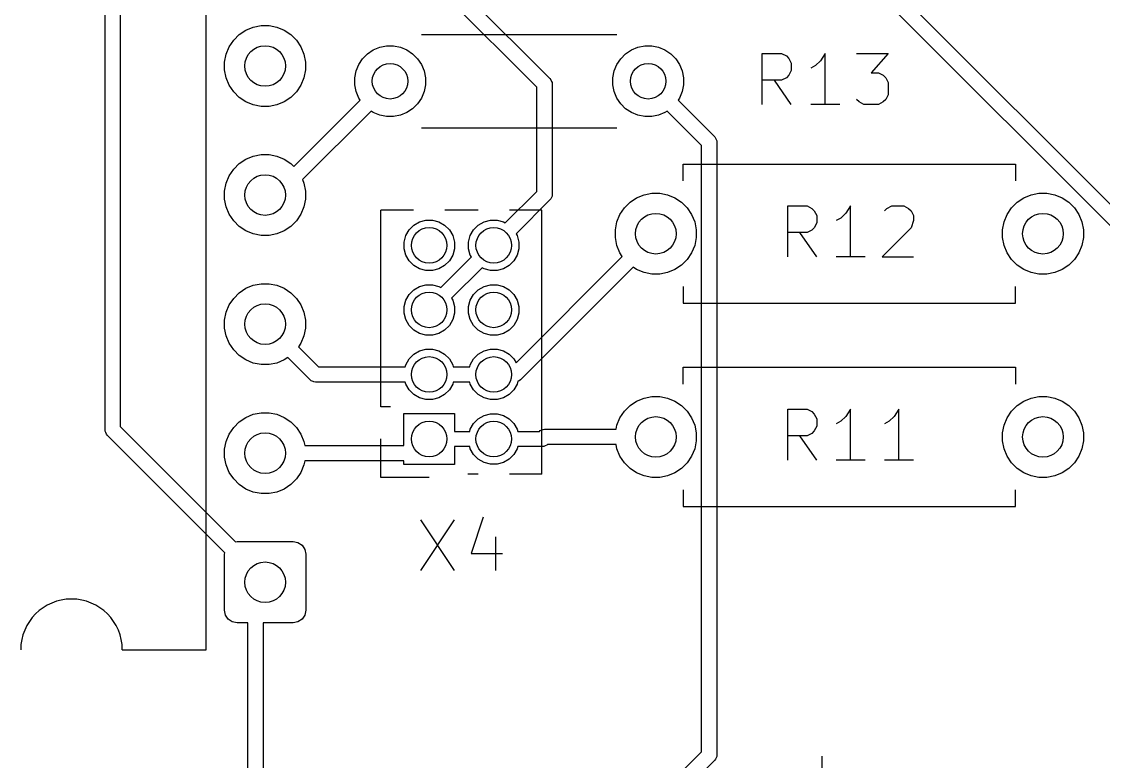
# Model space of a CAD drawing. Extents: x 119.8 to 199.8, y -185.2 to -95.2.
# Drawn here: x 160.46 to 181.75, y -143.05 to -128.49 of the extents above; entities that cross this region are included whole.
import ezdxf

# ---------------------------------------------------------------- set-up
doc = ezdxf.new("R2010")
doc.units = 0
doc.layers.add('BLACK', color=7, linetype='CONTINUOUS')

msp = doc.modelspace()

# ---------------------------------------------------------------- linework, layer by layer
at = {"layer": 'BLACK', "linetype": 'CONTINUOUS'}
for p, q in [((162.1056, -136.5244), (162.1056, -101.860435)), ((162.4056, -101.860435), (162.4056, -136.462268)), ((164.0956, -140.8544), (164.0956, -105.1744)), ((176.521666, -126.718334), (192.844166, -143.040834)), ((192.5881, -143.209032), (176.353468, -126.9744)), ((169.019066, -127.770934), (170.861666, -129.613534)), ((170.6056, -129.781732), (168.850868, -128.027)), ((165.023372, -128.598848), (165.177186, -128.568252)), ((165.177186, -128.568252), (165.334014, -128.568252)), ((165.334014, -128.568252), (165.487828, -128.598848)), ((164.637192, -128.856885), (164.748085, -128.745992)), ((164.748085, -128.745992), (164.878483, -128.658863)), ((164.878483, -128.658863), (165.023372, -128.598848)), ((165.487828, -128.598848), (165.632717, -128.658863)), ((165.632717, -128.658863), (165.763115, -128.745992)), ((165.763115, -128.745992), (165.874008, -128.856885)), ((168.3356, -128.7444), (172.1756, -128.7444)), ((164.490048, -129.132172), (164.550063, -128.987283)), ((164.550063, -128.987283), (164.637192, -128.856885)), ((165.874008, -128.856885), (165.961137, -128.987283)), ((165.961137, -128.987283), (166.021152, -129.132172)), ((167.385622, -129.047055), (167.512401, -128.994542)), ((167.512401, -128.994542), (167.646988, -128.967771)), ((167.646988, -128.967771), (167.784212, -128.967771)), ((167.784212, -128.967771), (167.918799, -128.994542)), ((167.918799, -128.994542), (168.045578, -129.047055)), ((172.465622, -129.047055), (172.592401, -128.994542)), ((172.592401, -128.994542), (172.726988, -128.967771)), ((172.726988, -128.967771), (172.864212, -128.967771)), ((172.864212, -128.967771), (172.998799, -128.994542)), ((172.998799, -128.994542), (173.125578, -129.047055)), ((164.459452, -129.285986), (164.490048, -129.132172)), ((166.021152, -129.132172), (166.051748, -129.285986)), ((167.098255, -129.334422), (167.174493, -129.220325)), ((167.174493, -129.220325), (167.271525, -129.123293)), ((167.271525, -129.123293), (167.385622, -129.047055)), ((168.045578, -129.047055), (168.159675, -129.123293)), ((168.159675, -129.123293), (168.256707, -129.220325)), ((168.256707, -129.220325), (168.332945, -129.334422)), ((172.178255, -129.334422), (172.254493, -129.220325)), ((172.254493, -129.220325), (172.351525, -129.123293)), ((172.351525, -129.123293), (172.465622, -129.047055)), ((173.125578, -129.047055), (173.239675, -129.123293)), ((173.239675, -129.123293), (173.336707, -129.220325)), ((173.336707, -129.220325), (173.412945, -129.334422)), ((175.041314, -130.119219), (175.041314, -129.119219)), ((175.041314, -129.119219), (175.422266, -129.119219)), ((175.422266, -129.119219), (175.517504, -129.166838)), ((175.517504, -129.166838), (175.565123, -129.214457)), ((175.565123, -129.214457), (175.612742, -129.309695)), ((176.279409, -129.119219), (176.184171, -129.262076)), ((176.279409, -130.119219), (176.279409, -129.119219)), ((176.898457, -129.119219), (177.517504, -129.119219)), ((177.517504, -129.119219), (177.184171, -129.500171)), ((164.459452, -129.442814), (164.459452, -129.285986)), ((164.490048, -129.596628), (164.459452, -129.442814)), ((166.051748, -129.442814), (166.021152, -129.596628)), ((166.051748, -129.285986), (166.051748, -129.442814)), ((167.045742, -129.461201), (167.098255, -129.334422)), ((168.332945, -129.334422), (168.385458, -129.461201)), ((172.125742, -129.461201), (172.178255, -129.334422)), ((173.412945, -129.334422), (173.465458, -129.461201)), ((175.612742, -129.309695), (175.612742, -129.452552)), ((176.088933, -129.357314), (175.993695, -129.404933)), ((176.184171, -129.262076), (176.088933, -129.357314)), ((164.550063, -129.741517), (164.490048, -129.596628)), ((166.021152, -129.596628), (165.961137, -129.741517)), ((167.018971, -129.595788), (167.045742, -129.461201)), ((167.018971, -129.733012), (167.018971, -129.595788)), ((168.385458, -129.461201), (168.412229, -129.595788)), ((168.412229, -129.595788), (168.412229, -129.733012)), ((170.861666, -129.613534), (170.880321, -129.636265)), ((170.880321, -129.636265), (170.89344, -129.667939)), ((172.098971, -129.595788), (172.125742, -129.461201)), ((172.098971, -129.733012), (172.098971, -129.595788)), ((173.465458, -129.461201), (173.492229, -129.595788)), ((173.492229, -129.595788), (173.492229, -129.733012)), ((175.422266, -129.643028), (175.041314, -129.643028)), ((175.612742, -130.119219), (175.279409, -129.643028)), ((175.517504, -129.595409), (175.422266, -129.643028)), ((175.565123, -129.54779), (175.517504, -129.595409)), ((175.612742, -129.452552), (175.565123, -129.54779)), ((177.184171, -129.500171), (177.327028, -129.500171)), ((177.327028, -129.500171), (177.422266, -129.54779)), ((177.422266, -129.54779), (177.469885, -129.595409)), ((177.469885, -129.595409), (177.517504, -129.690647)), ((164.637192, -129.871915), (164.550063, -129.741517)), ((164.748085, -129.982808), (164.637192, -129.871915)), ((165.874008, -129.871915), (165.763115, -129.982808)), ((165.961137, -129.741517), (165.874008, -129.871915)), ((167.045742, -129.867599), (167.018971, -129.733012)), ((167.098255, -129.994378), (167.045742, -129.867599)), ((168.385458, -129.867599), (168.332945, -129.994378)), ((168.412229, -129.733012), (168.385458, -129.867599)), ((170.6056, -131.832268), (170.6056, -129.781732)), ((170.89344, -129.667939), (170.902718, -129.690336)), ((170.902718, -129.690336), (170.9056, -129.7196)), ((170.9056, -129.7196), (170.9056, -131.8944)), ((172.125742, -129.867599), (172.098971, -129.733012)), ((172.178255, -129.994378), (172.125742, -129.867599)), ((173.465458, -129.867599), (173.412945, -129.994378)), ((173.492229, -129.733012), (173.465458, -129.867599)), ((177.517504, -129.690647), (177.517504, -129.928742)), ((164.878483, -130.069937), (164.748085, -129.982808)), ((165.023372, -130.129952), (164.878483, -130.069937)), ((165.632717, -130.069937), (165.487828, -130.129952)), ((165.763115, -129.982808), (165.632717, -130.069937)), ((165.822495, -131.345372), (167.12839, -130.039477)), ((167.12839, -130.039477), (167.098255, -129.994378)), ((168.332945, -129.994378), (168.256707, -130.108475)), ((172.254493, -130.108475), (172.178255, -129.994378)), ((173.412945, -129.994378), (173.382809, -130.039477)), ((173.382809, -130.039477), (174.104266, -130.760934)), ((176.946076, -130.0716), (176.898457, -130.02398)), ((177.041314, -130.119219), (176.946076, -130.0716)), ((177.422266, -130.0716), (177.327028, -130.119219)), ((177.469885, -130.02398), (177.422266, -130.0716)), ((177.517504, -129.928742), (177.469885, -130.02398)), ((165.177186, -130.160548), (165.023372, -130.129952)), ((165.334014, -130.160548), (165.177186, -130.160548)), ((165.487828, -130.129952), (165.334014, -130.160548)), ((167.340522, -130.251609), (165.991513, -131.600618)), ((167.385622, -130.281745), (167.340522, -130.251609)), ((167.512401, -130.334258), (167.385622, -130.281745)), ((168.045578, -130.281745), (167.918799, -130.334258)), ((168.159675, -130.205507), (168.045578, -130.281745)), ((168.256707, -130.108475), (168.159675, -130.205507)), ((172.351525, -130.205507), (172.254493, -130.108475)), ((172.465622, -130.281745), (172.351525, -130.205507)), ((172.592401, -130.334258), (172.465622, -130.281745)), ((173.125578, -130.281745), (172.998799, -130.334258)), ((173.170677, -130.251609), (173.125578, -130.281745)), ((173.8482, -130.929132), (173.170677, -130.251609)), ((176.565123, -130.119219), (175.993695, -130.119219)), ((177.327028, -130.119219), (177.041314, -130.119219)), ((167.646988, -130.361029), (167.512401, -130.334258)), ((167.784212, -130.361029), (167.646988, -130.361029)), ((167.918799, -130.334258), (167.784212, -130.361029)), ((172.726988, -130.361029), (172.592401, -130.334258)), ((172.864212, -130.361029), (172.726988, -130.361029)), ((172.998799, -130.334258), (172.864212, -130.361029)), ((168.3356, -130.5844), (172.1756, -130.5844)), ((173.8482, -142.859668), (173.8482, -130.929132)), ((174.104266, -130.760934), (174.122921, -130.783664)), ((174.122921, -130.783664), (174.138757, -130.821899)), ((174.138757, -130.821899), (174.145318, -130.837736)), ((174.145318, -130.837736), (174.1482, -130.867)), ((174.1482, -130.867), (174.1482, -142.9218)), ((164.878483, -131.198863), (165.023372, -131.138848)), ((165.023372, -131.138848), (165.177186, -131.108252)), ((165.177186, -131.108252), (165.334014, -131.108252)), ((165.334014, -131.108252), (165.487828, -131.138848)), ((165.487828, -131.138848), (165.632717, -131.198863)), ((164.637192, -131.396885), (164.748085, -131.285992)), ((164.748085, -131.285992), (164.878483, -131.198863)), ((165.632717, -131.198863), (165.763115, -131.285992)), ((165.763115, -131.285992), (165.822495, -131.345372)), ((173.4856, -131.2944), (180.0256, -131.2944)), ((173.4856, -131.6244), (173.4856, -131.2944)), ((180.0256, -131.2944), (180.0256, -131.6244)), ((164.490048, -131.672172), (164.550063, -131.527283)), ((164.550063, -131.527283), (164.637192, -131.396885)), ((164.459452, -131.825986), (164.490048, -131.672172)), ((165.991513, -131.600618), (166.021152, -131.672172)), ((166.021152, -131.672172), (166.051748, -131.825986)), ((164.459452, -131.982814), (164.459452, -131.825986)), ((164.490048, -132.136628), (164.459452, -131.982814)), ((166.051748, -131.982814), (166.021152, -132.136628)), ((166.051748, -131.825986), (166.051748, -131.982814)), ((169.984007, -132.45386), (170.6056, -131.832268)), ((170.861666, -132.000466), (170.196139, -132.665992)), ((170.880321, -131.977735), (170.861666, -132.000466)), ((170.902718, -131.923663), (170.880321, -131.977735)), ((170.9056, -131.8944), (170.902718, -131.923663)), ((172.438085, -132.045992), (172.568483, -131.958863)), ((172.568483, -131.958863), (172.713372, -131.898848)), ((172.713372, -131.898848), (172.867186, -131.868252)), ((172.867186, -131.868252), (173.024014, -131.868252)), ((173.024014, -131.868252), (173.177828, -131.898848)), ((173.177828, -131.898848), (173.322717, -131.958863)), ((173.322717, -131.958863), (173.453115, -132.045992)), ((180.058085, -132.045992), (180.188483, -131.958863)), ((180.188483, -131.958863), (180.333372, -131.898848)), ((180.333372, -131.898848), (180.487186, -131.868252)), ((180.487186, -131.868252), (180.644014, -131.868252)), ((180.644014, -131.868252), (180.797828, -131.898848)), ((180.797828, -131.898848), (180.942717, -131.958863)), ((180.942717, -131.958863), (181.073115, -132.045992)), ((164.550063, -132.281517), (164.490048, -132.136628)), ((166.021152, -132.136628), (165.961137, -132.281517)), ((167.5356, -136.0694), (167.5356, -132.1994)), ((168.17807, -132.1994), (167.5356, -132.1994)), ((169.44807, -132.1994), (168.79313, -132.1994)), ((170.7056, -132.1994), (170.06313, -132.1994)), ((170.7056, -137.3994), (170.7056, -132.1994)), ((172.240063, -132.287283), (172.327192, -132.156885)), ((172.327192, -132.156885), (172.438085, -132.045992)), ((173.453115, -132.045992), (173.564008, -132.156885)), ((173.564008, -132.156885), (173.651137, -132.287283)), ((175.541314, -133.119219), (175.541314, -132.119219)), ((175.541314, -132.119219), (175.922266, -132.119219)), ((175.922266, -132.119219), (176.017504, -132.166838)), ((176.017504, -132.166838), (176.065123, -132.214457)), ((176.065123, -132.214457), (176.112742, -132.309695)), ((176.779409, -132.119219), (176.684171, -132.262076)), ((176.779409, -133.119219), (176.779409, -132.119219)), ((177.446076, -132.214457), (177.493695, -132.166838)), ((177.493695, -132.166838), (177.588933, -132.119219)), ((177.588933, -132.119219), (177.827028, -132.119219)), ((177.827028, -132.119219), (177.922266, -132.166838)), ((177.922266, -132.166838), (177.969885, -132.214457)), ((177.969885, -132.214457), (178.017504, -132.309695)), ((179.860063, -132.287283), (179.947192, -132.156885)), ((179.947192, -132.156885), (180.058085, -132.045992)), ((181.073115, -132.045992), (181.184008, -132.156885)), ((181.184008, -132.156885), (181.271137, -132.287283)), ((164.637192, -132.411915), (164.550063, -132.281517)), ((164.748085, -132.522808), (164.637192, -132.411915)), ((165.874008, -132.411915), (165.763115, -132.522808)), ((165.961137, -132.281517), (165.874008, -132.411915)), ((168.294258, -132.43246), (168.420337, -132.398678)), ((168.420337, -132.398678), (168.550863, -132.398678)), ((168.550863, -132.398678), (168.676942, -132.43246)), ((169.564258, -132.43246), (169.690337, -132.398678)), ((169.690337, -132.398678), (169.820863, -132.398678)), ((169.820863, -132.398678), (169.946942, -132.43246)), ((172.180048, -132.432172), (172.240063, -132.287283)), ((173.651137, -132.287283), (173.711152, -132.432172)), ((176.112742, -132.309695), (176.112742, -132.452552)), ((176.588933, -132.357314), (176.493695, -132.404933)), ((176.684171, -132.262076), (176.588933, -132.357314)), ((178.017504, -132.404933), (177.969885, -132.54779)), ((178.017504, -132.309695), (178.017504, -132.404933)), ((179.800048, -132.432172), (179.860063, -132.287283)), ((181.271137, -132.287283), (181.331152, -132.432172)), ((164.878483, -132.609937), (164.748085, -132.522808)), ((165.023372, -132.669952), (164.878483, -132.609937)), ((165.632717, -132.609937), (165.487828, -132.669952)), ((165.763115, -132.522808), (165.632717, -132.609937)), ((168.02366, -132.703058), (168.088923, -132.590019)), ((168.088923, -132.590019), (168.181219, -132.497723)), ((168.181219, -132.497723), (168.294258, -132.43246)), ((168.676942, -132.43246), (168.789981, -132.497723)), ((168.789981, -132.497723), (168.882277, -132.590019)), ((168.882277, -132.590019), (168.94754, -132.703058)), ((169.29366, -132.703058), (169.358923, -132.590019)), ((169.358923, -132.590019), (169.451219, -132.497723)), ((169.451219, -132.497723), (169.564258, -132.43246)), ((169.946942, -132.43246), (169.984007, -132.45386)), ((172.149452, -132.585986), (172.180048, -132.432172)), ((172.149452, -132.742814), (172.149452, -132.585986)), ((173.711152, -132.432172), (173.741748, -132.585986)), ((173.741748, -132.585986), (173.741748, -132.742814)), ((176.017504, -132.595409), (175.922266, -132.643028)), ((176.065123, -132.54779), (176.017504, -132.595409)), ((176.112742, -132.452552), (176.065123, -132.54779)), ((177.969885, -132.54779), (177.398457, -133.119219)), ((179.769452, -132.585986), (179.800048, -132.432172)), ((179.769452, -132.742814), (179.769452, -132.585986)), ((181.331152, -132.432172), (181.361748, -132.585986)), ((181.361748, -132.585986), (181.361748, -132.742814)), ((165.177186, -132.700548), (165.023372, -132.669952)), ((165.334014, -132.700548), (165.177186, -132.700548)), ((165.487828, -132.669952), (165.334014, -132.700548)), ((167.989878, -132.829137), (168.02366, -132.703058)), ((167.989878, -132.959663), (167.989878, -132.829137)), ((168.94754, -132.703058), (168.981322, -132.829137)), ((168.981322, -132.829137), (168.981322, -132.959663)), ((169.259878, -132.829137), (169.29366, -132.703058)), ((169.259878, -132.959663), (169.259878, -132.829137)), ((170.196139, -132.665992), (170.21754, -132.703058)), ((170.21754, -132.703058), (170.251322, -132.829137)), ((170.251322, -132.829137), (170.251322, -132.959663)), ((172.180048, -132.896628), (172.149452, -132.742814)), ((173.741748, -132.742814), (173.711152, -132.896628)), ((175.922266, -132.643028), (175.541314, -132.643028)), ((176.112742, -133.119219), (175.779409, -132.643028)), ((179.800048, -132.896628), (179.769452, -132.742814)), ((181.361748, -132.742814), (181.331152, -132.896628)), ((168.02366, -133.085742), (167.989878, -132.959663)), ((168.981322, -132.959663), (168.94754, -133.085742)), ((169.29366, -133.085742), (169.259878, -132.959663)), ((170.251322, -132.959663), (170.21754, -133.085742)), ((172.240063, -133.041517), (172.180048, -132.896628)), ((172.286641, -133.111226), (172.240063, -133.041517)), ((173.651137, -133.041517), (173.564008, -133.171915)), ((173.711152, -132.896628), (173.651137, -133.041517)), ((179.860063, -133.041517), (179.800048, -132.896628)), ((179.947192, -133.171915), (179.860063, -133.041517)), ((181.271137, -133.041517), (181.184008, -133.171915)), ((181.331152, -132.896628), (181.271137, -133.041517)), ((168.088923, -133.198781), (168.02366, -133.085742)), ((168.181219, -133.291077), (168.088923, -133.198781)), ((168.714007, -133.72386), (169.31506, -133.122807)), ((168.882277, -133.198781), (168.789981, -133.291077)), ((168.94754, -133.085742), (168.882277, -133.198781)), ((169.31506, -133.122807), (169.29366, -133.085742)), ((170.152277, -133.198781), (170.059981, -133.291077)), ((170.21754, -133.085742), (170.152277, -133.198781)), ((170.194579, -135.203288), (172.286641, -133.111226)), ((173.564008, -133.171915), (173.453115, -133.282808)), ((177.065123, -133.119219), (176.493695, -133.119219)), ((177.398457, -133.119219), (178.017504, -133.119219)), ((180.058085, -133.282808), (179.947192, -133.171915)), ((181.184008, -133.171915), (181.073115, -133.282808)), ((168.294258, -133.35634), (168.181219, -133.291077)), ((168.420337, -133.390122), (168.294258, -133.35634)), ((168.550863, -133.390122), (168.420337, -133.390122)), ((168.676942, -133.35634), (168.550863, -133.390122)), ((168.789981, -133.291077), (168.676942, -133.35634)), ((169.527192, -133.334939), (168.926139, -133.935992)), ((169.564258, -133.35634), (169.527192, -133.334939)), ((169.690337, -133.390122), (169.564258, -133.35634)), ((169.820863, -133.390122), (169.690337, -133.390122)), ((169.946942, -133.35634), (169.820863, -133.390122)), ((170.059981, -133.291077), (169.946942, -133.35634)), ((172.498773, -133.323358), (170.281666, -135.540466)), ((172.568483, -133.369937), (172.498773, -133.323358)), ((172.713372, -133.429952), (172.568483, -133.369937)), ((172.867186, -133.460548), (172.713372, -133.429952)), ((173.024014, -133.460548), (172.867186, -133.460548)), ((173.177828, -133.429952), (173.024014, -133.460548)), ((173.322717, -133.369937), (173.177828, -133.429952)), ((173.453115, -133.282808), (173.322717, -133.369937)), ((180.188483, -133.369937), (180.058085, -133.282808)), ((180.333372, -133.429952), (180.188483, -133.369937)), ((180.487186, -133.460548), (180.333372, -133.429952)), ((180.644014, -133.460548), (180.487186, -133.460548)), ((180.797828, -133.429952), (180.644014, -133.460548)), ((180.942717, -133.369937), (180.797828, -133.429952)), ((181.073115, -133.282808), (180.942717, -133.369937)), ((164.878483, -133.738863), (165.023372, -133.678848)), ((165.023372, -133.678848), (165.177186, -133.648252)), ((165.177186, -133.648252), (165.334014, -133.648252)), ((165.334014, -133.648252), (165.487828, -133.678848)), ((165.487828, -133.678848), (165.632717, -133.738863)), ((168.181219, -133.767723), (168.294258, -133.70246)), ((168.294258, -133.70246), (168.420337, -133.668678)), ((168.420337, -133.668678), (168.550863, -133.668678)), ((168.550863, -133.668678), (168.676942, -133.70246)), ((168.676942, -133.70246), (168.714007, -133.72386)), ((169.451219, -133.767723), (169.564258, -133.70246)), ((169.564258, -133.70246), (169.690337, -133.668678)), ((169.690337, -133.668678), (169.820863, -133.668678)), ((169.820863, -133.668678), (169.946942, -133.70246)), ((169.946942, -133.70246), (170.059981, -133.767723)), ((173.4856, -133.7044), (173.4856, -134.0344)), ((180.0256, -134.0344), (180.0256, -133.7044)), ((164.637192, -133.936885), (164.748085, -133.825992)), ((164.748085, -133.825992), (164.878483, -133.738863)), ((165.632717, -133.738863), (165.763115, -133.825992)), ((165.763115, -133.825992), (165.874008, -133.936885)), ((168.02366, -133.973058), (168.088923, -133.860019)), ((168.088923, -133.860019), (168.181219, -133.767723)), ((169.29366, -133.973058), (169.358923, -133.860019)), ((169.358923, -133.860019), (169.451219, -133.767723)), ((170.059981, -133.767723), (170.152277, -133.860019)), ((170.152277, -133.860019), (170.21754, -133.973058)), ((164.490048, -134.212172), (164.550063, -134.067283)), ((164.550063, -134.067283), (164.637192, -133.936885)), ((165.874008, -133.936885), (165.961137, -134.067283)), ((165.961137, -134.067283), (166.021152, -134.212172)), ((167.989878, -134.099137), (168.02366, -133.973058)), ((167.989878, -134.229663), (167.989878, -134.099137)), ((168.926139, -133.935992), (168.94754, -133.973058)), ((168.94754, -133.973058), (168.981322, -134.099137)), ((168.981322, -134.099137), (168.981322, -134.229663)), ((169.259878, -134.099137), (169.29366, -133.973058)), ((169.259878, -134.229663), (169.259878, -134.099137)), ((170.21754, -133.973058), (170.251322, -134.099137)), ((170.251322, -134.099137), (170.251322, -134.229663)), ((173.4856, -134.0344), (180.0256, -134.0344)), ((164.459452, -134.365986), (164.490048, -134.212172)), ((166.021152, -134.212172), (166.051748, -134.365986)), ((168.02366, -134.355742), (167.989878, -134.229663)), ((168.981322, -134.229663), (168.94754, -134.355742)), ((169.29366, -134.355742), (169.259878, -134.229663)), ((170.251322, -134.229663), (170.21754, -134.355742)), ((164.459452, -134.522814), (164.459452, -134.365986)), ((164.490048, -134.676628), (164.459452, -134.522814)), ((166.051748, -134.522814), (166.021152, -134.676628)), ((166.051748, -134.365986), (166.051748, -134.522814)), ((168.088923, -134.468781), (168.02366, -134.355742)), ((168.181219, -134.561077), (168.088923, -134.468781)), ((168.882277, -134.468781), (168.789981, -134.561077)), ((168.94754, -134.355742), (168.882277, -134.468781)), ((169.358923, -134.468781), (169.29366, -134.355742)), ((169.451219, -134.561077), (169.358923, -134.468781)), ((170.152277, -134.468781), (170.059981, -134.561077)), ((170.21754, -134.355742), (170.152277, -134.468781)), ((164.550063, -134.821517), (164.490048, -134.676628)), ((166.021152, -134.676628), (165.961137, -134.821517)), ((168.294258, -134.62634), (168.181219, -134.561077)), ((168.420337, -134.660122), (168.294258, -134.62634)), ((168.550863, -134.660122), (168.420337, -134.660122)), ((168.676942, -134.62634), (168.550863, -134.660122)), ((168.789981, -134.561077), (168.676942, -134.62634)), ((169.564258, -134.62634), (169.451219, -134.561077)), ((169.690337, -134.660122), (169.564258, -134.62634)), ((169.820863, -134.660122), (169.690337, -134.660122)), ((169.946942, -134.62634), (169.820863, -134.660122)), ((170.059981, -134.561077), (169.946942, -134.62634)), ((164.637192, -134.951915), (164.550063, -134.821517)), ((164.748085, -135.062808), (164.637192, -134.951915)), ((165.961137, -134.821517), (165.914558, -134.891226)), ((165.914558, -134.891226), (166.307732, -135.2844)), ((168.181219, -135.037723), (168.294258, -134.97246)), ((168.294258, -134.97246), (168.420337, -134.938678)), ((168.420337, -134.938678), (168.550863, -134.938678)), ((168.550863, -134.938678), (168.676942, -134.97246)), ((168.676942, -134.97246), (168.789981, -135.037723)), ((169.451219, -135.037723), (169.564258, -134.97246)), ((169.564258, -134.97246), (169.690337, -134.938678)), ((169.690337, -134.938678), (169.820863, -134.938678)), ((169.820863, -134.938678), (169.946942, -134.97246)), ((169.946942, -134.97246), (170.059981, -135.037723)), ((164.878483, -135.149937), (164.748085, -135.062808)), ((165.023372, -135.209952), (164.878483, -135.149937)), ((165.632717, -135.149937), (165.487828, -135.209952)), ((165.702426, -135.103358), (165.632717, -135.149937)), ((166.139534, -135.540466), (165.702426, -135.103358)), ((168.02366, -135.243058), (168.088923, -135.130019)), ((168.088923, -135.130019), (168.181219, -135.037723)), ((168.789981, -135.037723), (168.882277, -135.130019)), ((168.882277, -135.130019), (168.94754, -135.243058)), ((169.29366, -135.243058), (169.358923, -135.130019)), ((169.358923, -135.130019), (169.451219, -135.037723)), ((170.059981, -135.037723), (170.152277, -135.130019)), ((170.152277, -135.130019), (170.194579, -135.203288)), ((165.177186, -135.240548), (165.023372, -135.209952)), ((165.334014, -135.240548), (165.177186, -135.240548)), ((165.487828, -135.209952), (165.334014, -135.240548)), ((166.307732, -135.2844), (168.012583, -135.2844)), ((168.012583, -135.2844), (168.02366, -135.243058)), ((168.94754, -135.243058), (168.958617, -135.2844)), ((168.958617, -135.2844), (169.282583, -135.2844)), ((169.282583, -135.2844), (169.29366, -135.243058)), ((173.4856, -135.2944), (180.0256, -135.2944)), ((173.4856, -135.6244), (173.4856, -135.2944)), ((180.0256, -135.2944), (180.0256, -135.6244)), ((166.162264, -135.559121), (166.139534, -135.540466)), ((166.200499, -135.574957), (166.162264, -135.559121)), ((166.216336, -135.581518), (166.200499, -135.574957)), ((166.2456, -135.5844), (166.216336, -135.581518)), ((168.012583, -135.5844), (166.2456, -135.5844)), ((168.02366, -135.625742), (168.012583, -135.5844)), ((168.958617, -135.5844), (168.94754, -135.625742)), ((169.282583, -135.5844), (168.958617, -135.5844)), ((169.29366, -135.625742), (169.282583, -135.5844)), ((170.232451, -135.57009), (170.21754, -135.625742)), ((170.258935, -135.559121), (170.232451, -135.57009)), ((170.281666, -135.540466), (170.258935, -135.559121)), ((168.088923, -135.738781), (168.02366, -135.625742)), ((168.181219, -135.831077), (168.088923, -135.738781)), ((168.294258, -135.89634), (168.181219, -135.831077)), ((168.789981, -135.831077), (168.676942, -135.89634)), ((168.882277, -135.738781), (168.789981, -135.831077)), ((168.94754, -135.625742), (168.882277, -135.738781)), ((169.358923, -135.738781), (169.29366, -135.625742)), ((169.451219, -135.831077), (169.358923, -135.738781)), ((169.564258, -135.89634), (169.451219, -135.831077)), ((170.059981, -135.831077), (169.946942, -135.89634)), ((170.152277, -135.738781), (170.059981, -135.831077)), ((170.21754, -135.625742), (170.152277, -135.738781)), ((168.420337, -135.930122), (168.294258, -135.89634)), ((168.550863, -135.930122), (168.420337, -135.930122)), ((168.676942, -135.89634), (168.550863, -135.930122)), ((169.690337, -135.930122), (169.564258, -135.89634)), ((169.820863, -135.930122), (169.690337, -135.930122)), ((169.946942, -135.89634), (169.820863, -135.930122)), ((172.327192, -136.156885), (172.438085, -136.045992)), ((172.438085, -136.045992), (172.568483, -135.958863)), ((172.568483, -135.958863), (172.713372, -135.898848)), ((172.713372, -135.898848), (172.867186, -135.868252)), ((172.867186, -135.868252), (173.024014, -135.868252)), ((173.024014, -135.868252), (173.177828, -135.898848)), ((173.177828, -135.898848), (173.322717, -135.958863)), ((173.322717, -135.958863), (173.453115, -136.045992)), ((173.453115, -136.045992), (173.564008, -136.156885)), ((179.947192, -136.156885), (180.058085, -136.045992)), ((180.058085, -136.045992), (180.188483, -135.958863)), ((180.188483, -135.958863), (180.333372, -135.898848)), ((180.333372, -135.898848), (180.487186, -135.868252)), ((180.487186, -135.868252), (180.644014, -135.868252)), ((180.644014, -135.868252), (180.797828, -135.898848)), ((180.797828, -135.898848), (180.942717, -135.958863)), ((180.942717, -135.958863), (181.073115, -136.045992)), ((181.073115, -136.045992), (181.184008, -136.156885)), ((164.878483, -136.278863), (165.023372, -136.218848)), ((165.023372, -136.218848), (165.177186, -136.188252)), ((165.177186, -136.188252), (165.334014, -136.188252)), ((165.334014, -136.188252), (165.487828, -136.218848)), ((165.487828, -136.218848), (165.632717, -136.278863)), ((167.7256, -136.0694), (167.5356, -136.0694)), ((167.9856, -136.8344), (167.9856, -136.2044)), ((167.9856, -136.2044), (168.9856, -136.2044)), ((168.9856, -136.2044), (168.9856, -136.5544)), ((169.451219, -136.307723), (169.564258, -136.24246)), ((169.564258, -136.24246), (169.690337, -136.208678)), ((169.690337, -136.208678), (169.820863, -136.208678)), ((169.820863, -136.208678), (169.946942, -136.24246)), ((169.946942, -136.24246), (170.059981, -136.307723)), ((172.240063, -136.287283), (172.327192, -136.156885)), ((173.564008, -136.156885), (173.651137, -136.287283)), ((175.541314, -137.119219), (175.541314, -136.119219)), ((175.541314, -136.119219), (175.922266, -136.119219)), ((175.922266, -136.119219), (176.017504, -136.166838)), ((176.017504, -136.166838), (176.065123, -136.214457)), ((176.065123, -136.214457), (176.112742, -136.309695)), ((176.779409, -136.119219), (176.684171, -136.262076)), ((176.779409, -137.119219), (176.779409, -136.119219)), ((177.73179, -136.119219), (177.636552, -136.262076)), ((177.73179, -137.119219), (177.73179, -136.119219)), ((179.860063, -136.287283), (179.947192, -136.156885)), ((181.184008, -136.156885), (181.271137, -136.287283)), ((162.4056, -136.462268), (164.674014, -138.730682)), ((164.637192, -136.476885), (164.748085, -136.365992)), ((164.748085, -136.365992), (164.878483, -136.278863)), ((165.632717, -136.278863), (165.763115, -136.365992)), ((165.763115, -136.365992), (165.874008, -136.476885)), ((169.29366, -136.513058), (169.358923, -136.400019)), ((169.358923, -136.400019), (169.451219, -136.307723)), ((170.059981, -136.307723), (170.152277, -136.400019)), ((170.152277, -136.400019), (170.21754, -136.513058)), ((172.163692, -136.5144), (172.180048, -136.432172)), ((172.180048, -136.432172), (172.240063, -136.287283)), ((173.651137, -136.287283), (173.711152, -136.432172)), ((173.711152, -136.432172), (173.741748, -136.585986)), ((176.112742, -136.452552), (176.065123, -136.54779)), ((176.112742, -136.309695), (176.112742, -136.452552)), ((176.588933, -136.357314), (176.493695, -136.404933)), ((176.684171, -136.262076), (176.588933, -136.357314)), ((177.541314, -136.357314), (177.446076, -136.404933)), ((177.636552, -136.262076), (177.541314, -136.357314)), ((179.769452, -136.585986), (179.800048, -136.432172)), ((179.800048, -136.432172), (179.860063, -136.287283)), ((181.271137, -136.287283), (181.331152, -136.432172)), ((181.331152, -136.432172), (181.361748, -136.585986)), ((162.108482, -136.553664), (162.1056, -136.5244)), ((162.117759, -136.576061), (162.108482, -136.553664)), ((162.130879, -136.607735), (162.117759, -136.576061)), ((162.149534, -136.630466), (162.130879, -136.607735)), ((164.461882, -138.942814), (162.149534, -136.630466)), ((164.490048, -136.752172), (164.550063, -136.607283)), ((164.550063, -136.607283), (164.637192, -136.476885)), ((165.874008, -136.476885), (165.961137, -136.607283)), ((165.961137, -136.607283), (166.021152, -136.752172)), ((168.9856, -136.5544), (169.282583, -136.5544)), ((169.282583, -136.5544), (169.29366, -136.513058)), ((170.21754, -136.513058), (170.228617, -136.5544)), ((170.228617, -136.5544), (170.654328, -136.5544)), ((170.654328, -136.5544), (170.672265, -136.539679)), ((170.672265, -136.539679), (170.709152, -136.5244)), ((170.709152, -136.5244), (170.726336, -136.517282)), ((170.726336, -136.517282), (170.7556, -136.5144)), ((170.7556, -136.5144), (172.163692, -136.5144)), ((173.741748, -136.585986), (173.741748, -136.742814)), ((175.922266, -136.643028), (175.541314, -136.643028)), ((176.112742, -137.119219), (175.779409, -136.643028)), ((176.017504, -136.595409), (175.922266, -136.643028)), ((176.065123, -136.54779), (176.017504, -136.595409)), ((179.769452, -136.742814), (179.769452, -136.585986)), ((181.361748, -136.585986), (181.361748, -136.742814)), ((164.459452, -136.905986), (164.490048, -136.752172)), ((166.021152, -136.752172), (166.037508, -136.8344)), ((166.037508, -136.8344), (167.9856, -136.8344)), ((167.5356, -137.4644), (167.5356, -136.7044)), ((169.282583, -136.8544), (168.9856, -136.8544)), ((168.9856, -136.8544), (168.9856, -137.2044)), ((169.29366, -136.895742), (169.282583, -136.8544)), ((169.358923, -137.008781), (169.29366, -136.895742)), ((170.21754, -136.895742), (170.152277, -137.008781)), ((170.228617, -136.8544), (170.21754, -136.895742)), ((170.7156, -136.8544), (170.228617, -136.8544)), ((170.744864, -136.851518), (170.7156, -136.8544)), ((170.767261, -136.84224), (170.744864, -136.851518)), ((170.798935, -136.829121), (170.767261, -136.84224)), ((170.816872, -136.8144), (170.798935, -136.829121)), ((172.163692, -136.8144), (170.816872, -136.8144)), ((172.180048, -136.896628), (172.163692, -136.8144)), ((172.240063, -137.041517), (172.180048, -136.896628)), ((173.711152, -136.896628), (173.651137, -137.041517)), ((173.741748, -136.742814), (173.711152, -136.896628)), ((179.800048, -136.896628), (179.769452, -136.742814)), ((179.860063, -137.041517), (179.800048, -136.896628)), ((181.331152, -136.896628), (181.271137, -137.041517)), ((181.361748, -136.742814), (181.331152, -136.896628)), ((164.459452, -137.062814), (164.459452, -136.905986)), ((164.490048, -137.216628), (164.459452, -137.062814)), ((169.451219, -137.101077), (169.358923, -137.008781)), ((169.564258, -137.16634), (169.451219, -137.101077)), ((170.059981, -137.101077), (169.946942, -137.16634)), ((170.152277, -137.008781), (170.059981, -137.101077)), ((172.327192, -137.171915), (172.240063, -137.041517)), ((173.651137, -137.041517), (173.564008, -137.171915)), ((179.947192, -137.171915), (179.860063, -137.041517)), ((181.271137, -137.041517), (181.184008, -137.171915)), ((164.550063, -137.361517), (164.490048, -137.216628)), ((166.021152, -137.216628), (165.961137, -137.361517)), ((166.037508, -137.1344), (166.021152, -137.216628)), ((167.9856, -137.1344), (166.037508, -137.1344)), ((167.9856, -137.2044), (167.9856, -137.1344)), ((168.9856, -137.2044), (167.9856, -137.2044)), ((169.690337, -137.200122), (169.564258, -137.16634)), ((169.820863, -137.200122), (169.690337, -137.200122)), ((169.946942, -137.16634), (169.820863, -137.200122)), ((172.438085, -137.282808), (172.327192, -137.171915)), ((172.568483, -137.369937), (172.438085, -137.282808)), ((173.453115, -137.282808), (173.322717, -137.369937)), ((173.564008, -137.171915), (173.453115, -137.282808)), ((177.065123, -137.119219), (176.493695, -137.119219)), ((178.017504, -137.119219), (177.446076, -137.119219)), ((180.058085, -137.282808), (179.947192, -137.171915)), ((180.188483, -137.369937), (180.058085, -137.282808)), ((181.073115, -137.282808), (180.942717, -137.369937)), ((181.184008, -137.171915), (181.073115, -137.282808)), ((164.637192, -137.491915), (164.550063, -137.361517)), ((164.748085, -137.602808), (164.637192, -137.491915)), ((165.874008, -137.491915), (165.763115, -137.602808)), ((165.961137, -137.361517), (165.874008, -137.491915)), ((168.4856, -137.4644), (167.5356, -137.4644)), ((169.44807, -137.3994), (169.2456, -137.3994)), ((170.7056, -137.3994), (170.06313, -137.3994)), ((172.713372, -137.429952), (172.568483, -137.369937)), ((172.867186, -137.460548), (172.713372, -137.429952)), ((173.024014, -137.460548), (172.867186, -137.460548)), ((173.177828, -137.429952), (173.024014, -137.460548)), ((173.322717, -137.369937), (173.177828, -137.429952)), ((180.333372, -137.429952), (180.188483, -137.369937)), ((180.487186, -137.460548), (180.333372, -137.429952)), ((180.644014, -137.460548), (180.487186, -137.460548)), ((180.797828, -137.429952), (180.644014, -137.460548)), ((180.942717, -137.369937), (180.797828, -137.429952)), ((164.878483, -137.689937), (164.748085, -137.602808)), ((165.023372, -137.749952), (164.878483, -137.689937)), ((165.177186, -137.780548), (165.023372, -137.749952)), ((165.487828, -137.749952), (165.334014, -137.780548)), ((165.632717, -137.689937), (165.487828, -137.749952)), ((165.763115, -137.602808), (165.632717, -137.689937)), ((173.4856, -137.7044), (173.4856, -138.0344)), ((180.0256, -138.0344), (180.0256, -137.7044)), ((165.334014, -137.780548), (165.177186, -137.780548)), ((173.4856, -138.0344), (180.0256, -138.0344)), ((168.311076, -138.294219), (168.977742, -139.294219)), ((168.977742, -138.294219), (168.311076, -139.294219)), ((169.549171, -138.2466), (169.311076, -138.960885)), ((164.674014, -138.730682), (164.7056, -138.7244)), ((164.7056, -138.7244), (165.8056, -138.7244)), ((165.8056, -138.7244), (165.901271, -138.74343)), ((165.901271, -138.74343), (165.982377, -138.797623)), ((165.982377, -138.797623), (166.03657, -138.878729)), ((169.787266, -138.627552), (169.787266, -139.294219)), ((164.4556, -138.9744), (164.461882, -138.942814)), ((164.4556, -140.0744), (164.4556, -138.9744)), ((166.03657, -138.878729), (166.0556, -138.9744)), ((166.0556, -138.9744), (166.0556, -140.0744)), ((169.311076, -138.960885), (169.930123, -138.960885)), ((164.47463, -140.170071), (164.4556, -140.0744)), ((166.0556, -140.0744), (166.03657, -140.170071)), ((164.528823, -140.251177), (164.47463, -140.170071)), ((164.609929, -140.30537), (164.528823, -140.251177)), ((164.7056, -140.3244), (164.609929, -140.30537)), ((165.901271, -140.30537), (165.8056, -140.3244)), ((165.982377, -140.251177), (165.901271, -140.30537)), ((166.03657, -140.170071), (165.982377, -140.251177)), ((164.9156, -140.3244), (164.7056, -140.3244)), ((164.9156, -143.882491), (164.9156, -140.3244)), ((165.8056, -140.3244), (165.2156, -140.3244)), ((165.2156, -140.3244), (165.2156, -143.882491)), ((162.4456, -140.8544), (164.0956, -140.8544)), ((165.419534, -151.288334), (173.8482, -142.859668)), ((174.104266, -143.027866), (165.6756, -151.456532)), ((174.122921, -143.005135), (174.104266, -143.027866)), ((174.145318, -142.951063), (174.122921, -143.005135)), ((174.1482, -142.9218), (174.145318, -142.951063)), ((176.210419, -142.950114), (176.210419, -143.521542))]:
    msp.add_line(p, q, dxfattribs=at)
at = {"layer": 'BLACK'}
for centre, radius in [((165.2556, -129.3644), 0.4), ((165.2556, -129.3644), 0.4), ((165.2556, -129.3644), 0.4), ((167.7156, -129.6644), 0.35), ((167.7156, -129.6644), 0.35), ((167.7156, -129.6644), 0.35), ((172.7956, -129.6644), 0.35), ((172.7956, -129.6644), 0.35), ((172.7956, -129.6644), 0.35), ((165.2556, -131.9044), 0.4), ((165.2556, -131.9044), 0.4), ((165.2556, -131.9044), 0.4), ((172.9456, -132.6644), 0.4), ((172.9456, -132.6644), 0.4), ((172.9456, -132.6644), 0.4), ((180.5656, -132.6644), 0.4), ((180.5656, -132.6644), 0.4), ((180.5656, -132.6644), 0.4), ((168.4856, -132.8944), 0.35), ((168.4856, -132.8944), 0.35), ((168.4856, -132.8944), 0.35), ((169.7556, -132.8944), 0.35), ((169.7556, -132.8944), 0.35), ((169.7556, -132.8944), 0.35), ((168.4856, -134.1644), 0.35), ((168.4856, -134.1644), 0.35), ((168.4856, -134.1644), 0.35), ((169.7556, -134.1644), 0.35), ((169.7556, -134.1644), 0.35), ((169.7556, -134.1644), 0.35), ((165.2556, -134.4444), 0.4), ((165.2556, -134.4444), 0.4), ((165.2556, -134.4444), 0.4), ((168.4856, -135.4344), 0.35), ((168.4856, -135.4344), 0.35), ((168.4856, -135.4344), 0.35), ((169.7556, -135.4344), 0.35), ((169.7556, -135.4344), 0.35), ((169.7556, -135.4344), 0.35), ((168.4856, -136.7044), 0.35), ((168.4856, -136.7044), 0.35), ((168.4856, -136.7044), 0.35), ((169.7556, -136.7044), 0.35), ((169.7556, -136.7044), 0.35), ((169.7556, -136.7044), 0.35), ((172.9456, -136.6644), 0.4), ((172.9456, -136.6644), 0.4), ((172.9456, -136.6644), 0.4), ((180.5656, -136.6644), 0.4), ((180.5656, -136.6644), 0.4), ((180.5656, -136.6644), 0.4), ((165.2556, -136.9844), 0.4), ((165.2556, -136.9844), 0.4), ((165.2556, -136.9844), 0.4), ((165.2556, -139.5244), 0.4), ((165.2556, -139.5244), 0.4), ((165.2556, -139.5244), 0.4)]:
    msp.add_circle(centre, radius, dxfattribs=at)
msp.add_arc((161.4456, -140.8544), 1, 0, 180, dxfattribs=at)
at = {"layer": 'WHITE'}
for centre, radius in [((165.2556, -129.3644), 0.4), ((167.7156, -129.6644), 0.35), ((172.7956, -129.6644), 0.35), ((165.2556, -131.9044), 0.4), ((172.9456, -132.6644), 0.4), ((180.5656, -132.6644), 0.4), ((168.4856, -132.8944), 0.35), ((169.7556, -132.8944), 0.35), ((168.4856, -134.1644), 0.35), ((169.7556, -134.1644), 0.35), ((165.2556, -134.4444), 0.4), ((168.4856, -135.4344), 0.35), ((169.7556, -135.4344), 0.35), ((168.4856, -136.7044), 0.35), ((169.7556, -136.7044), 0.35), ((172.9456, -136.6644), 0.4), ((180.5656, -136.6644), 0.4), ((165.2556, -136.9844), 0.4), ((165.2556, -139.5244), 0.4)]:
    msp.add_circle(centre, radius, dxfattribs=at)

doc.saveas('drawing.dxf')
